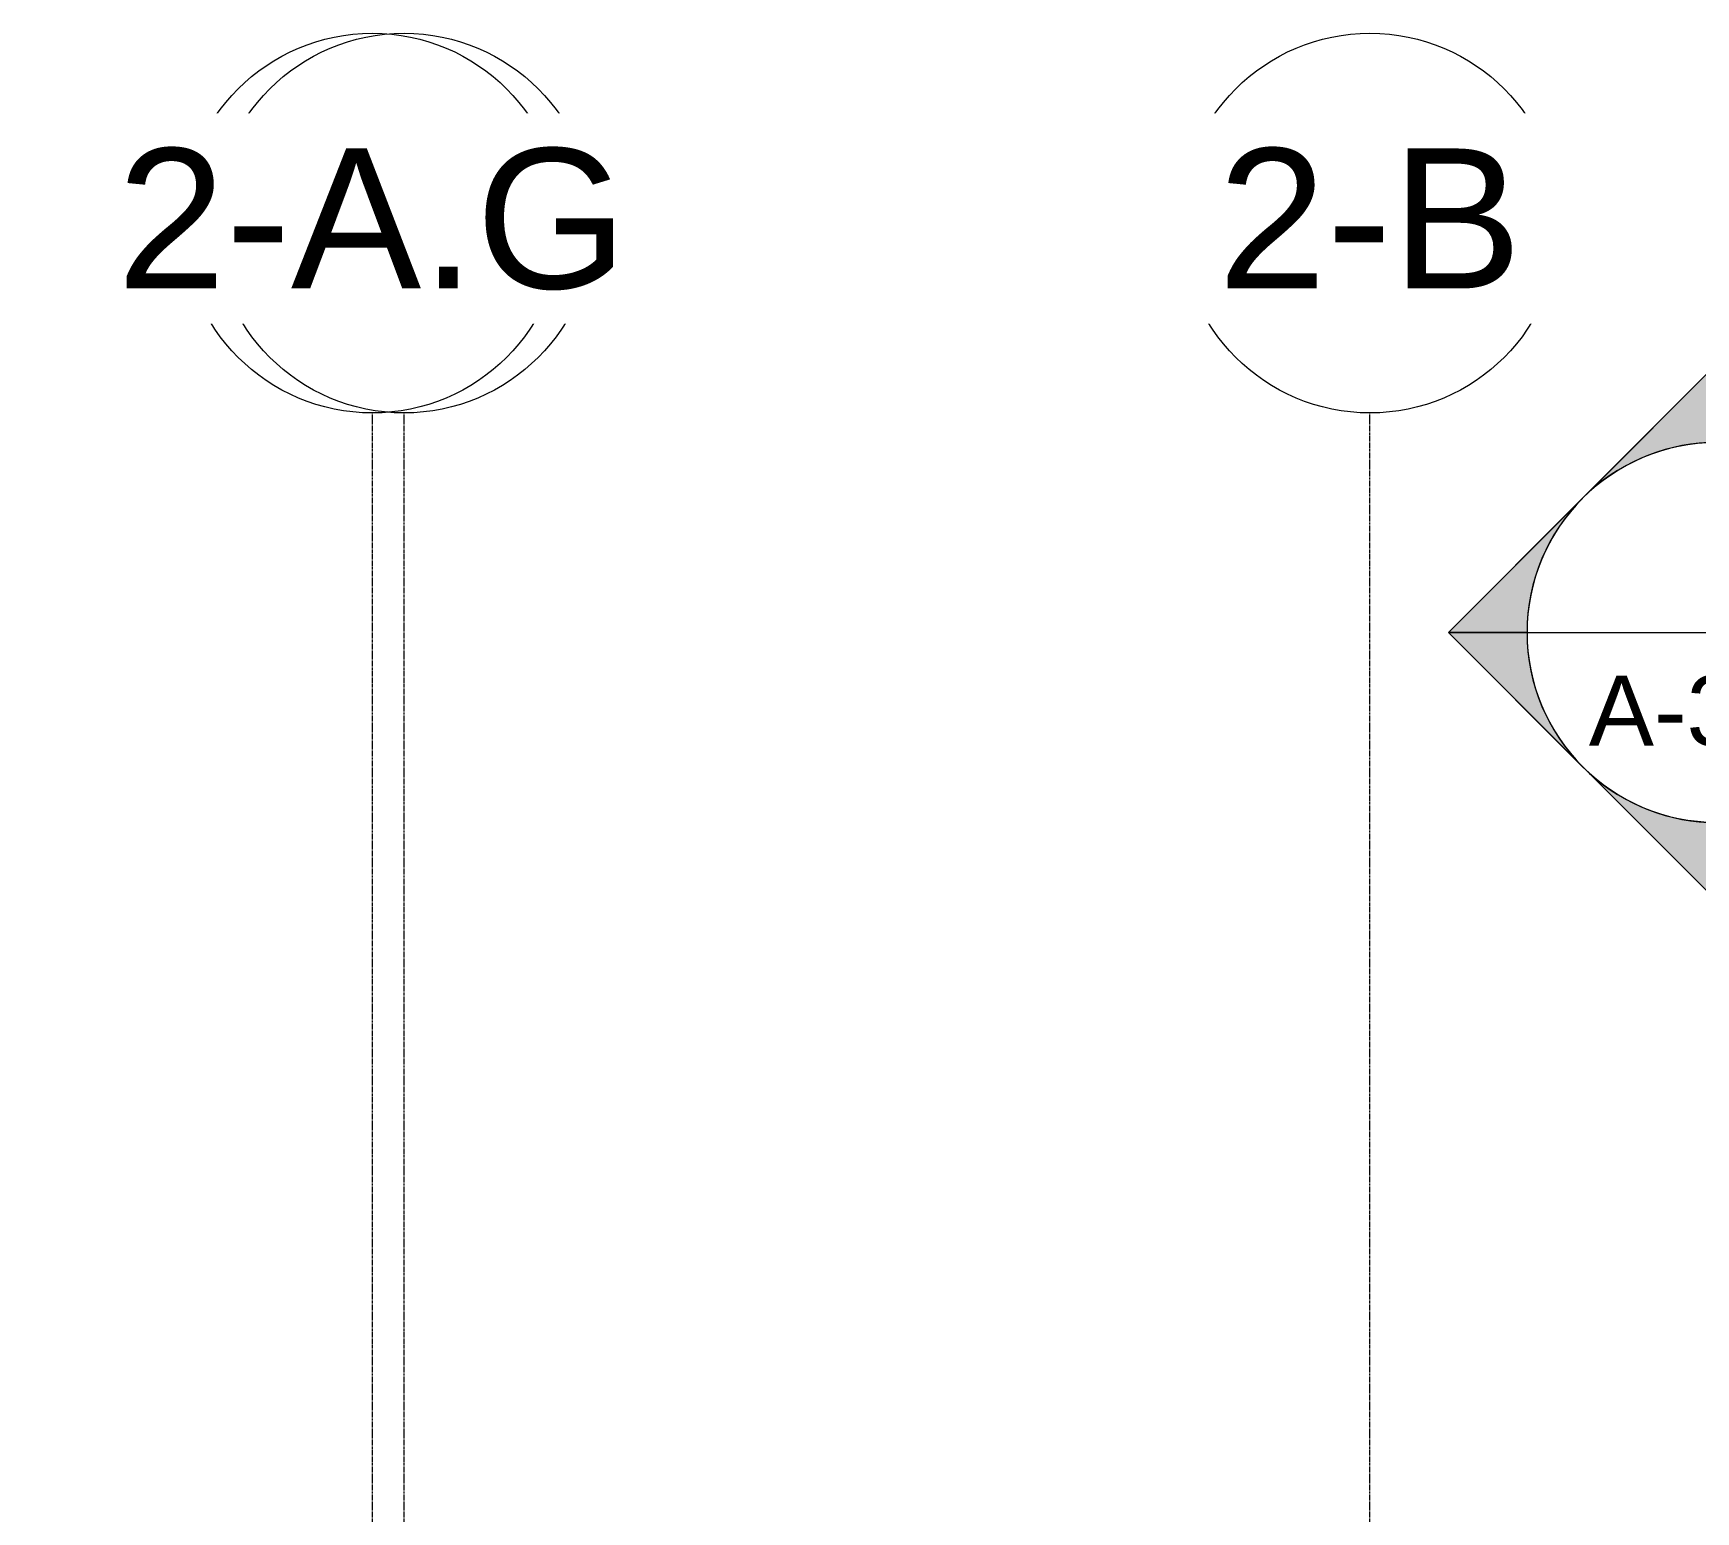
# Model space of a CAD drawing. Header units: inches. Extents: x -23034 to -8288, y -132 to 853.
# Drawn here: x -22881.1 to -22460.7, y 370.8 to 744.7 of the extents above; entities that cross this region are included whole.
import ezdxf

# ---------------------------------------------------------------- set-up
doc = ezdxf.new("R2010")
doc.units = ezdxf.units.IN
doc.header["$MEASUREMENT"] = 0
doc.linetypes.add('Grid Line 1_2_', pattern=[0.8749999999999999, 0.4999999999999999, -0.125, 0.125, -0.125])
for name, color, linetype, lineweight in [('G-ANNO-SYMB', 111, 'Continuous', 9), ('S-GRID', 1, 'Continuous', 9), ('S-GRID-IDEN', 1, 'Continuous', 9)]:
    doc.layers.add(name, color=color, linetype=linetype, lineweight=lineweight)
doc.styles.add('Arial', font='arial.ttf', dxfattribs={"height": 35.40718562874248})
doc.styles.add('Arial_1', font='arial.ttf', dxfattribs={"height": 17.70359281437124})

# ---------------------------------------------------------------- blocks, each defined once
blk = doc.blocks.new('Section - Section Head - Filled-1526-Section 15')
at = {"layer": 'G-ANNO-SYMB'}
h = blk.add_hatch(color=256, dxfattribs=at)
edge = h.paths.add_edge_path(flags=0)
edge.add_arc((-22069.38845523002, 593.1570754422742), 48.06247118192713, 89.99999999999989, 132.0783950246226, ccw=False)
edge.add_line((-22069.38845523002, 641.2195466242014), (-22069.38845523002, 661.0393264361825))
edge.add_line((-22069.38845523002, 661.0393264361825), (-22101.59736594329, 628.8304157229086))
h = blk.add_hatch(color=256, dxfattribs=at)
edge = h.paths.add_edge_path(flags=0)
edge.add_line((-22103.32958072698, 627.0982009392283), (-22137.27070622393, 593.1570754422742))
edge.add_line((-22137.27070622393, 593.1570754422742), (-22117.38845523002, 593.157075442274))
edge.add_arc((-22069.38845523002, 593.1570754422735), 48.00000000000296, 135, 179.9999999999997, ccw=False)
h = blk.add_hatch(color=256, dxfattribs=at)
edge = h.paths.add_edge_path(flags=0)
edge.add_arc((-22069.38845523002, 593.157075442274), 47.99999999999977, 180.0000000000001, 224.9999999999984, ccw=False)
edge.add_line((-22117.38845523002, 593.1570754422742), (-22137.27070622393, 593.1570754422743))
edge.add_line((-22137.27070622393, 593.1570754422743), (-22103.32958072698, 559.21594994532))
h = blk.add_hatch(color=256, dxfattribs=at)
edge = h.paths.add_edge_path(flags=0)
edge.add_line((-22101.59736594329, 557.4837351616393), (-22069.38845523002, 525.2748244483652))
edge.add_line((-22069.38845523002, 525.2748244483652), (-22069.38845523002, 545.0946042603463))
edge.add_arc((-22069.38845523002, 593.1570754422737), 48.06247118192778, 227.9216049753765, 270, ccw=False)
for p, q in [((-22137.27070622393, 593.1570754422743), (-22069.38845523002, 661.0393264361825)), ((-22101.59736594329, 628.8304157229086), (-22069.38845523002, 661.0393264361825)), ((-22069.38845523002, 641.157075442274), (-22069.38845523002, 661.0393264361825)), ((-22069.38845523002, 661.0393264361825), (-22069.38845523002, 641.2195466242014)), ((-22137.27070622393, 593.1570754422742), (-22103.32958072698, 627.0982009392283)), ((-22137.27070622393, 593.1570754422743), (-22069.38845523002, 525.2748244483656)), ((-22117.38845523002, 593.157075442274), (-22137.27070622393, 593.1570754422742)), ((-22103.32958072698, 559.21594994532), (-22137.27070622393, 593.1570754422743)), ((-22137.27070622393, 593.1570754422743), (-22117.38845523002, 593.1570754422742)), ((-22069.38845523002, 525.2748244483652), (-22101.59736594329, 557.4837351616393)), ((-22069.38845523002, 545.157075442274), (-22069.38845523002, 525.2748244483656)), ((-22069.38845523002, 545.0946042603463), (-22069.38845523002, 525.2748244483652))]:
    blk.add_line(p, q, dxfattribs=at)
for centre, radius, start, end in [((-22069.38845523002, 593.157075442274), 47.99999999999989, 89.99999999999987, 269.9999999999995), ((-22069.38845523002, 593.1570754422742), 48.06247118192713, 89.99999999999953, 132.0783950246223), ((-22069.38845523002, 593.157075442274), 47.99999999999994, 269.9999999999996, 89.99999999999993), ((-22069.38845523002, 593.1570754422735), 48.00000000000296, 134.9999999999997, 179.9999999999993), ((-22069.38845523002, 593.157075442274), 47.99999999999977, 179.9999999999997, 224.999999999998), ((-22069.38845523002, 593.1570754422737), 48.06247118192778, 227.9216049753762, 269.9999999999996)]:
    blk.add_arc(centre, radius, start, end, dxfattribs=at)
blk = doc.blocks.new('Grid - Grid Head - Circle-14747-Section 15')
at = {"layer": 'S-GRID-IDEN'}
blk.add_circle((-21143.80281039637, 696.6588239577899), 48, dxfattribs=at)

msp = doc.modelspace()

# ---------------------------------------------------------------- linework, layer by layer
at = {"layer": 'G-ANNO-SYMB'}
msp.add_line((-22503.32929294768, 593.157075442274), (-22407.32929294768, 593.157075442274), dxfattribs=at)
at = {"layer": 'S-GRID', "linetype": 'Grid Line 1_2_'}
for p, q in [((-22795.30281039637, -132), (-22795.30281039637, 648.6588239577904)), ((-22795.30281039637, -132), (-22795.30281039637, 648.6588239577904)), ((-22787.30281039637, -132), (-22787.30281039637, 648.6588239577904)), ((-22787.30281039637, -132), (-22787.30281039637, 648.6588239577904)), ((-22543.05281039639, -132), (-22543.05281039639, 648.6588239577904)), ((-22543.05281039639, -132), (-22543.05281039639, 648.6588239577904))]:
    msp.add_line(p, q, dxfattribs=at)

# ---------------------------------------------------------------- block references
at = {"layer": 'G-ANNO-SYMB'}
msp.add_blockref('Section - Section Head - Filled-1526-Section 15', (-385.9408377176532, 0), dxfattribs=at)
at = {"layer": 'S-GRID-IDEN'}
for p in [(-1643.499999999974, 0), (-1399.249999999987, 0)]:
    msp.add_blockref('Grid - Grid Head - Circle-14747-Section 15', p, dxfattribs=at)

# ---------------------------------------------------------------- texts
at = {"layer": 'G-ANNO-SYMB', "insert": (-22454.71455298581, 582.222836202313), "char_height": 17.70359281437124, "width": 78.62399999999991, "attachment_point": 2, "line_spacing_factor": 0.9385317878468563, "style": 'Arial_1'}
msp.add_mtext('A-302', dxfattribs=at)

# ---------------------------------------------------------------- next in the draw order: texts
at = {"layer": 'S-GRID-IDEN', "char_height": 35.40718562874248, "width": 85.10399999999991, "attachment_point": 2, "line_spacing_factor": 0.9385317878468563, "style": 'Arial', "bg_fill": 3, "box_fill_scale": 1.25, "bg_fill_color": 0, "bg_fill_transparency": 0}
for s, insert in [('3-1', (-22787.31203769843, 715.5325608676554)), ('3-2', (-22543.06203769844, 715.5325608676554))]:
    msp.add_mtext(s, dxfattribs=dict(at, insert=insert))

# ---------------------------------------------------------------- next in the draw order: block references
at = {"layer": 'S-GRID-IDEN'}
for p in [(-1651.499999999975, 0), (-1399.249999999987, 0)]:
    msp.add_blockref('Grid - Grid Head - Circle-14747-Section 15', p, dxfattribs=at)

# ---------------------------------------------------------------- next in the draw order: texts
at = {"layer": 'S-GRID-IDEN', "char_height": 35.40718562874248, "attachment_point": 2, "line_spacing_factor": 0.9385317878468563, "style": 'Arial', "bg_fill": 3, "box_fill_scale": 1.25, "bg_fill_color": 0, "bg_fill_transparency": 0}
for s, insert, width in [('3-1.G', (-22795.31203769843, 715.5325608676554), 147.3119999999998), ('2-B', (-22543.06203769844, 715.5325608676554), 91.5839999999999)]:
    msp.add_mtext(s, dxfattribs=dict(at, insert=insert, width=width))

# ---------------------------------------------------------------- next in the draw order: block references
at = {"layer": 'S-GRID-IDEN'}
msp.add_blockref('Grid - Grid Head - Circle-14747-Section 15', (-1643.499999999974, 0), dxfattribs=at)

# ---------------------------------------------------------------- next in the draw order: texts
at = {"layer": 'S-GRID-IDEN', "insert": (-22787.31203769843, 715.5325608676554), "char_height": 35.40718562874248, "width": 91.5839999999999, "attachment_point": 2, "line_spacing_factor": 0.9385317878468563, "style": 'Arial', "bg_fill": 3, "box_fill_scale": 1.25, "bg_fill_color": 0, "bg_fill_transparency": 0}
msp.add_mtext('2-A', dxfattribs=at)

# ---------------------------------------------------------------- next in the draw order: block references
at = {"layer": 'S-GRID-IDEN'}
msp.add_blockref('Grid - Grid Head - Circle-14747-Section 15', (-1651.499999999975, 0), dxfattribs=at)

# ---------------------------------------------------------------- next in the draw order: texts
at = {"layer": 'S-GRID-IDEN', "insert": (-22795.31203769843, 715.5325608676554), "char_height": 35.40718562874248, "width": 153.7919999999998, "attachment_point": 2, "line_spacing_factor": 0.9385317878468563, "style": 'Arial', "bg_fill": 3, "box_fill_scale": 1.25, "bg_fill_color": 0, "bg_fill_transparency": 0}
msp.add_mtext('2-A.G', dxfattribs=at)

doc.saveas('drawing.dxf')
